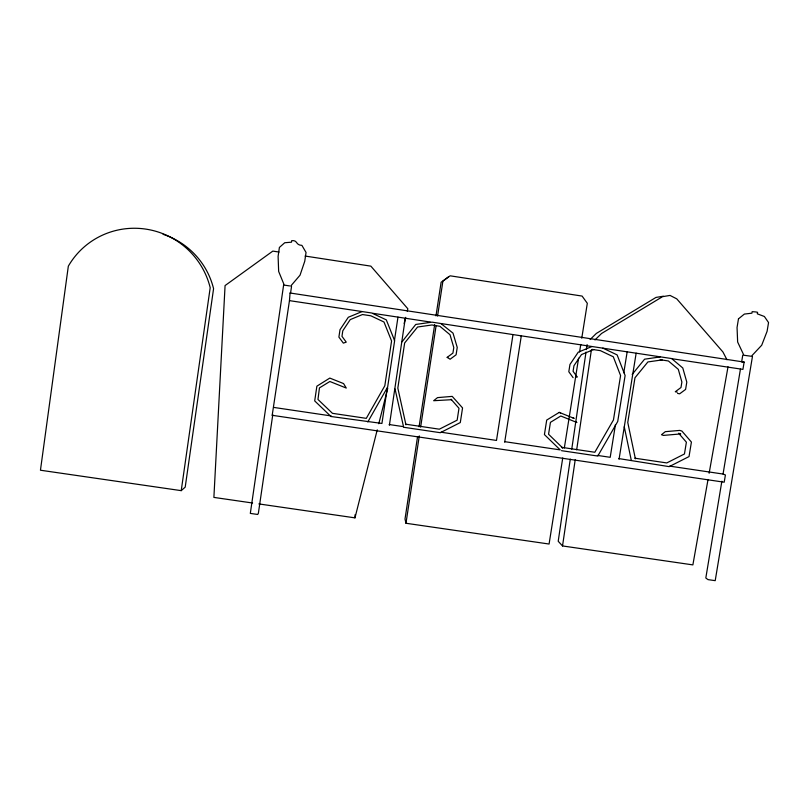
<?xml version="1.0" encoding="UTF-8"?>
<svg xmlns="http://www.w3.org/2000/svg" width="809" height="809" viewBox="0 0 809 809"><rect width="100%" height="100%" fill="white"/><g stroke="black" fill="none" stroke-linecap="round" stroke-linejoin="round"><path stroke-width="1.21" d="M258.829 503.916L354.969 517.861L355.09 514.666M181.226 490.648L210.198 287.721A77.462 76.45 36.6 0 0 145.994 229.139A77.462 76.45 36.6 0 0 68.33 266.171L40.45 470.221L181.226 490.648L185.21 487.129L213.576 288.682A75.733 74.752 36.7 0 0 163.094 234.327M283.635 284.96L250.315 513.402L257.687 514.463L258.374 513.26L272.775 414.744L272.188 415.3L724.207 482.204L725.41 474.974L723.054 474.044L669.67 466.126M272.188 415.3L289.46 300.635L290.067 293L744.138 362.078L742.925 369.379L672.077 358.741M291.543 286.396L290.542 293.252L290.067 293M570.284 459.128L558.21 541.272L562.528 545.944L692.878 564.894L708.037 479.464M571.751 449.167L586.009 352.087M586.383 349.599L587.112 344.624M562.528 545.944L575.209 459.775M576.686 449.784L591.389 349.872M387.289 387.926L381.929 423.451L330.972 416.493L314.701 400.91L316.875 386.186L329.809 378.076L343.582 383.587L346.262 388.057L329.86 381.494L319.454 387.885L317.967 399.454L332.459 413.328L366.295 418.354L384.811 385.782L391.576 340.973L383.982 322.012L370.886 315.813L362.462 314.539L350.236 319.606L342.804 330.75L341.974 336.342L346.242 342.136L343.34 343.127L338.9 337.1L340.002 329.708L348.305 317.27L362.119 311.546M394.428 340.64L397.977 317.118L430.267 322.022M417.545 436.799L405.006 519.054L405.966 523.261L549.078 544.032L562.751 457.965M419.072 426.828L434.655 324.642M435.98 315.914L441.117 282.26L448.186 277.042M405.966 523.261L419.295 435.909M420.619 427.172L436.041 326.088M437.568 316.107L442.897 281.168L450.138 275.818L582.096 296.074L587.314 303.304L581.762 338.223M677.578 393.417L679.651 393.821L685.597 389.422L686.801 382.131L682.786 367.984L671.612 358.549L512.997 334.582L496.493 440.44L441.016 432.218M504.674 442.25L521.32 335.725L520.268 335.684M564.328 447.984L578.597 358.185M579.588 351.945L580.771 344.462M615.467 424.523L610.198 457.307L597.406 455.406M623.79 372.777L627.147 351.925M619.067 459.209L636.157 353.159M721.861 481.224L705.812 578.02L708.047 579.628L715.207 580.66L752.471 356.395M723.054 474.044L740.437 369.126M742.763 355.131L741.641 361.876L744.138 362.078M709.129 473.275L728.019 366.79M354.969 517.861L377.237 429.832M378.784 423.724L387.754 388.269M404.146 323.469L405.693 317.361M407.24 311.243L407.857 308.795L370.856 266.141L305.084 256.048M330.972 416.493L331.174 415.927L273.846 407.433M367.802 421.954L387.642 387.066L394.64 340.71L386.308 319.889L371.766 313.012L289.46 300.635M512.997 334.582L431.976 322.154L415.745 324.449L402.012 341.823M632.163 374.415L644.601 359.176L660.184 356.941M590.135 339.517L596.354 333.429L655.998 297.419L663.319 296.215M594.969 339.952L601.562 333.47L662.551 296.66L670.034 295.427L676.749 298.845L722.953 352.006L726.957 359.752M441.067 323.661L453.02 333.146L457.237 347.425L456.104 354.787L450.117 359.226L447.175 357.356L452.929 353.088L453.788 347.516L450.006 334.724L439.884 326.29L431.955 324.975L417.575 327.018L404.652 342.986L397.826 388.067L405.946 424.806L405.663 424.189L439.338 429.185L457.156 420.154L458.986 408.282L451.048 399.242L451.634 399.697L433.664 400.718L437.517 397.623L452.211 396.38L462.556 407.918L460.301 422.561L440.298 432.704L403.651 427.263L395.055 389.008M572.782 417.828L574.168 418.405L559.252 412.388L546.712 420.073L544.417 434.575L560.202 449.895L504.968 441.704M591.824 346.555L578.233 352.208L569.961 364.454L568.808 371.736L573.106 377.661M593.664 349.518L581.469 354.585L573.965 365.698L573.075 371.28L577.262 377.055L575.846 376.751M405.299 318.23L389.402 425.16L389.23 424.543L403.378 426.636M290.694 286.093L300.038 275.181L304.75 261.256L306.045 252.469L301.909 245.38C295.234 245.076 298.025 240.02 291.715 240.647L291.483 242.184L284.728 242.74L279.398 247.443L278.104 256.362L278.65 271.419L284.262 285.112L289.582 285.911M252.59 503.016L213.889 497.404L225.074 285.567L272.825 251.103L279.024 252.054M618.551 458.541L669.185 466.641L689.025 456.579L691.412 442.068L681.906 431.066L679.823 430.408L665.311 431.662L661.489 434.726L663.451 435.404L680.723 433.917L678.65 433.25M561.507 450.674L597.78 456.054L617.722 421.469L625.114 375.528L617.125 354.908L602.847 348.103M634.832 458.197L666.778 462.93L684.454 453.97L686.386 442.199L679.418 434.15M372.898 313.305L397.977 317.118M592.148 349.397L600.44 350.661L613.293 356.779L620.584 375.568L613.444 419.972L594.827 452.261L561.497 447.316L562.811 448.075L548.563 434.251L550.444 422.338L560.789 415.998L576.888 422.49L575.482 421.883M677.325 392.143L675.262 391.748L680.986 387.521L681.886 382L678.296 369.329L668.396 360.976L660.144 359.722L662.096 359.904L647.888 361.947L634.974 377.773L627.764 422.45L635.389 458.845M447.175 357.356L447.741 357.527M559.252 412.388L560.556 412.924M624.265 426.768L631.323 460.442M738.475 318.857L737.05 327.503L737.646 342.025L743.865 355.252L751.349 356.273L761.714 345.221L767.094 331.306L768.55 322.558L764.374 316.491L757.325 313.831L757.578 312.314L755.798 311.95L752.158 311.667L751.915 313.184L744.361 314.074L738.475 318.857"/></g></svg>
